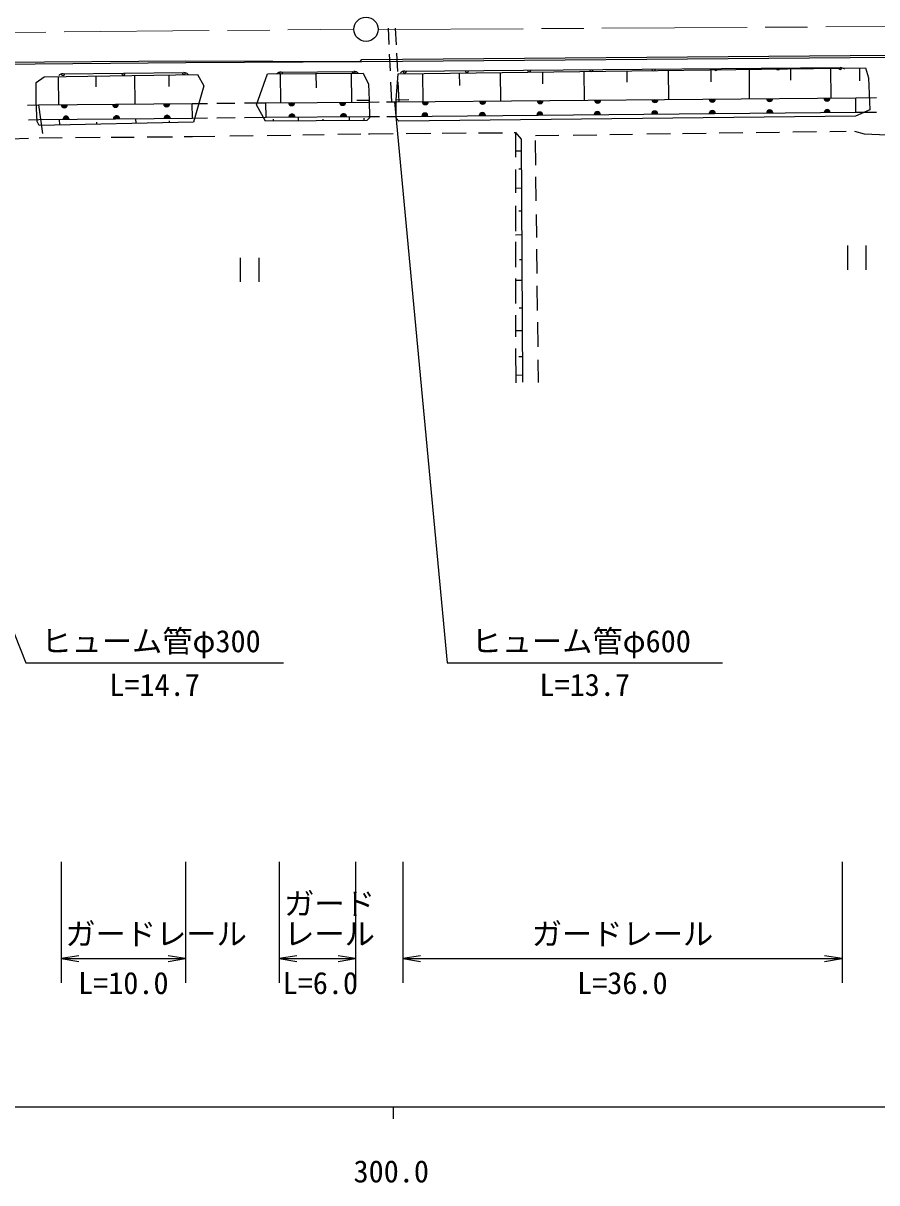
# Model space of a CAD drawing. Units: millimetres, scale not verified. Extents: x 40000 to 680000, y 20000 to 380000.
# Drawn here: x 337423 to 407975, y 198715 to 294525 of the extents above; entities that cross this region are included whole.
import ezdxf
from ezdxf.enums import TextEntityAlignment as Align

# ---------------------------------------------------------------- set-up
doc = ezdxf.new("R2010")
doc.units = ezdxf.units.MM
doc.header["$LTSCALE"] = 1000
doc.linetypes.add('CHAIN', pattern=[18.5, 12, -1.5, 3.5, -1.5])
for name, color, linetype, lineweight in [('M-BGD', 7, 'Continuous', 25), ('M-BMK', 2, 'CHAIN', 13), ('M-BMK-SRVR', 3, 'Continuous', 25), ('M-STR-STR3', 7, 'Continuous', 25), ('M-TTL-BAND', 7, 'Continuous', 25)]:
    doc.layers.add(name, color=color, linetype=linetype, lineweight=lineweight)
doc.styles.add('ＭＳ ゴシック', font='')
doc.styles.get('ＭＳ ゴシック').set_extended_font_data('MS Gothic')

# ---------------------------------------------------------------- blocks, each defined once
blk = doc.blocks.new('open_arrow')
at = {"color": 0, "linetype": 'Continuous', "lineweight": -2}
blk.add_lwpolyline([(7.5, 1.25), (0, 0), (7.5, -1.25)], dxfattribs=at)

msp = doc.modelspace()

# ---------------------------------------------------------------- linework, layer by layer
at = {"layer": 'M-BGD'}
for p, q in [((367668, 292769), (367603, 294108)), ((368270, 292730), (368203, 294124)), ((334655, 291290), (350875, 291418)), ((334656, 291140), (350876, 291268)), ((350875, 291418), (365271, 291367)), ((350876, 291268), (365421, 291368)), ((365271, 291367), (365419, 291518)), ((365419, 291518), (405776, 291849)), ((365421, 291368), (405777, 291699)), ((367773, 290584), (367707, 291959)), ((368376, 290521), (368304, 292036)), ((405776, 291849), (435037, 292054)), ((405777, 291699), (435038, 291904)), ((340714, 290345), (350701, 290439)), ((356719, 287767), (357612, 290328)), ((357612, 290328), (365535, 290404)), ((358717, 287962), (358700, 290338)), ((358733, 290479), (364748, 290541)), ((361660, 289179), (361651, 290367)), ((364572, 288000), (364553, 290394)), ((365535, 290404), (365965, 289484)), ((368242, 288200), (368421, 290349)), ((368421, 290349), (407031, 290829)), ((368957, 290571), (404954, 290857)), ((370476, 288047), (370446, 290374)), ((373505, 289381), (373492, 290412)), ((376901, 288104), (376884, 290454)), ((380385, 289523), (380372, 290497)), ((383825, 288166), (383789, 290540)), ((387349, 289664), (387337, 290584)), ((390780, 288229), (390761, 290626)), ((394286, 289680), (394273, 290670)), ((397464, 288288), (397444, 290709)), ((400882, 289822), (400870, 290752)), ((404199, 288349), (404178, 290793)), ((406573, 289765), (406559, 290823)), ((407031, 290829), (407286, 290022)), ((338484, 288016), (338503, 289628)), ((338503, 289628), (339152, 290080)), ((339152, 290080), (351836, 290275)), ((340366, 287785), (340336, 290099)), ((343468, 289258), (343457, 290146)), ((346690, 287840), (346654, 290195)), ((349493, 289304), (349481, 290239)), ((352353, 289356), (351494, 286357)), ((351836, 290275), (352353, 289356)), ((365965, 289484), (366030, 288166)), ((367896, 288024), (367818, 289649)), ((368496, 288029), (368417, 289687)), ((407286, 290022), (407409, 287361)), ((337786, 287748), (338687, 287770)), ((338583, 286404), (338484, 288016)), ((338705, 287770), (351395, 287882)), ((339035, 285414), (338705, 287770)), ((351392, 287882), (352660, 287897)), ((351406, 286682), (351395, 287882)), ((353415, 287906), (354926, 287923)), ((355712, 287933), (357487, 287954)), ((357438, 286430), (356719, 287767)), ((357501, 286754), (357487, 287954)), ((357494, 287954), (365944, 288009)), ((364986, 288171), (366030, 288166)), ((365942, 288009), (366848, 288016)), ((366030, 288166), (366038, 286711)), ((367456, 288021), (368294, 288027)), ((368242, 288200), (369290, 288231)), ((368249, 286686), (368242, 288200)), ((368292, 288027), (406237, 288367)), ((406236, 288367), (407958, 288383)), ((406247, 287167), (406237, 288367)), ((337866, 286550), (338716, 286570)), ((338716, 286570), (351406, 286682)), ((340402, 286585), (340424, 286109)), ((346706, 286640), (346724, 286250)), ((351406, 286682), (352660, 286697)), ((353431, 286706), (354931, 286723)), ((355721, 286733), (357501, 286754)), ((365838, 286493), (357438, 286430)), ((357501, 286754), (365952, 286809)), ((358109, 286435), (358108, 286600)), ((360169, 286450), (360167, 286771)), ((362218, 286466), (362217, 286600)), ((364399, 286482), (364397, 286799)), ((365595, 286491), (365594, 286665)), ((366038, 286711), (365838, 286493)), ((365952, 286809), (366878, 286816)), ((367488, 286821), (368303, 286827)), ((368478, 286438), (368249, 286686)), ((368303, 286827), (406247, 287167)), ((406224, 286853), (368478, 286438)), ((407409, 287361), (406224, 286853)), ((406247, 287167), (407958, 287183)), ((338749, 286071), (338583, 286404)), ((351494, 286357), (338749, 286071)), ((343475, 286343), (343482, 286178)), ((349493, 286470), (349500, 286313)), ((397992, 285503), (399943, 285531)), ((401043, 285546), (402979, 285574)), ((404079, 285590), (405455, 285610)), ((406117, 285602), (406918, 285378)), ((336347, 284971), (337854, 285026)), ((338731, 285057), (340652, 285073)), ((341752, 285081), (343777, 285098)), ((344707, 285105), (346597, 285120)), ((347668, 285129), (349754, 285145)), ((350715, 285153), (351421, 285158)), ((351421, 285158), (353259, 285187)), ((354500, 285207), (356418, 285237)), ((357576, 285256), (359549, 285287)), ((360534, 285302), (362305, 285330)), ((363429, 285348), (365336, 285378)), ((365951, 285388), (366085, 285390)), ((366085, 285390), (368015, 285406)), ((369086, 285414), (371117, 285430)), ((372047, 285438), (374046, 285454)), ((375059, 285462), (377042, 285478)), ((377999, 285485), (378109, 285486)), ((378109, 285486), (378111, 283448)), ((378109, 285486), (378583, 284942)), ((378583, 284942), (378690, 264859)), ((379762, 285242), (381706, 285270)), ((379791, 282805), (379767, 284838)), ((382872, 285286), (384842, 285314)), ((385912, 285330), (387773, 285356)), ((388969, 285374), (390921, 285401)), ((391928, 285416), (393878, 285444)), ((394948, 285459), (396892, 285487)), ((406918, 285378), (408819, 285297)), ((378110, 283992), (378588, 283990)), ((378112, 282433), (378113, 280514)), ((378388, 282485), (378596, 282484)), ((379827, 279846), (379803, 281830)), ((378113, 280899), (378604, 280922)), ((378114, 279443), (378116, 277328)), ((378377, 279029), (378614, 279028)), ((379864, 276822), (379841, 278716)), ((378118, 277035), (378625, 277059)), ((378117, 276454), (378119, 274366)), ((405574, 274158), (405574, 276158)), ((407074, 276158), (407074, 274158)), ((355394, 273145), (355394, 275145)), ((356894, 275145), (356894, 273145)), ((378446, 275002), (378636, 275001)), ((379900, 273845), (379876, 275847)), ((378120, 273436), (378122, 271376)), ((378123, 273281), (378645, 273306)), ((379937, 270799), (379912, 272838)), ((378123, 270389), (378124, 268616)), ((378415, 271009), (378657, 271007)), ((379973, 267785), (379949, 269825)), ((378126, 269147), (378667, 269142)), ((378125, 267658), (378128, 264822)), ((378383, 266984), (378678, 266983)), ((380009, 264850), (379986, 266714)), ((378129, 265433), (378686, 265459))]:
    msp.add_line(p, q, dxfattribs=at)
for centre, radius, start, end in [((340719, 289846), 500, 90.53379, 135.53379), ((340714, 290345), 150, 180.53379, 0.53379), ((345707, 290392), 150, 180.53379, 0.53379), ((350701, 290439), 150, 180.53379, 0.53379), ((350705, 289939), 500, 45.53379, 90.53379), ((358738, 289979), 500, 90.59178, 135.59178), ((358733, 290479), 150, 189.21691, 0.59178), ((364748, 290541), 150, 180.59178, 351.62235), ((364753, 290041), 500, 45.59178, 90.59178), ((368961, 290071), 500, 90.45473, 135.45473), ((368957, 290571), 150, 180.45473, 0.45473), ((374099, 290612), 150, 180.45473, 0.45473), ((379242, 290653), 150, 180.45473, 0.45473), ((384384, 290694), 150, 180.45473, 0.45473), ((389526, 290735), 150, 180.45473, 0.45473), ((394669, 290775), 150, 180.45473, 0.45473), ((399811, 290816), 150, 180.45473, 0.45473), ((404954, 290857), 150, 180.45473, 0.45473), ((404958, 290357), 500, 45.45473, 90.45473), ((340820, 287789), 250, 180.50334, 0.50334), ((340820, 287789), 200, 180.50334, 0.50334), ((340820, 287789), 150, 180.50334, 0.50334), ((340820, 287789), 100, 180.50334, 0.50334), ((340820, 287789), 50, 180.50334, 0.50334), ((345050, 287826), 250, 180.50334, 0.50334), ((345050, 287826), 200, 180.50334, 0.50334), ((345050, 287826), 150, 180.50334, 0.50334), ((345050, 287826), 100, 180.50334, 0.50334), ((345050, 287826), 50, 180.50334, 0.50334), ((349280, 287863), 250, 180.50334, 0.50334), ((349280, 287863), 200, 180.50334, 0.50334), ((349280, 287863), 150, 180.50334, 0.50334), ((349280, 287863), 100, 180.50334, 0.50334), ((349280, 287863), 50, 180.50334, 0.50334), ((359606, 287968), 250, 180.37439, 0.37439), ((359606, 287968), 200, 180.37439, 0.37439), ((359606, 287968), 150, 180.37439, 0.37439), ((359606, 287968), 100, 180.37439, 0.37439), ((359606, 287968), 50, 180.37439, 0.37439), ((363831, 287995), 250, 180.37439, 0.37439), ((363831, 287995), 200, 180.37439, 0.37439), ((363831, 287995), 150, 180.37439, 0.37439), ((363831, 287995), 100, 180.37439, 0.37439), ((363831, 287995), 50, 180.37439, 0.37439), ((370664, 288048), 250, 180.51306, 0.51306), ((370664, 288048), 200, 180.51306, 0.51306), ((370664, 288048), 150, 180.51306, 0.51306), ((370664, 288048), 100, 180.51306, 0.51306), ((370664, 288048), 50, 180.51306, 0.51306), ((375407, 288091), 250, 180.51306, 0.51306), ((375407, 288091), 200, 180.51306, 0.51306), ((375407, 288091), 150, 180.51306, 0.51306), ((375407, 288091), 100, 180.51306, 0.51306), ((375407, 288091), 50, 180.51306, 0.51306), ((380150, 288133), 250, 180.51306, 0.51306), ((380150, 288133), 200, 180.51306, 0.51306), ((380150, 288133), 150, 180.51306, 0.51306), ((380150, 288133), 100, 180.51306, 0.51306), ((380150, 288133), 50, 180.51306, 0.51306), ((384893, 288176), 250, 180.51306, 0.51306), ((384893, 288176), 200, 180.51306, 0.51306), ((384893, 288176), 150, 180.51306, 0.51306), ((384893, 288176), 100, 180.51306, 0.51306), ((384893, 288176), 50, 180.51306, 0.51306), ((389636, 288218), 250, 180.51306, 0.51306), ((389636, 288218), 200, 180.51306, 0.51306), ((389636, 288218), 150, 180.51306, 0.51306), ((389636, 288218), 100, 180.51306, 0.51306), ((389636, 288218), 50, 180.51306, 0.51306), ((394379, 288261), 250, 180.51306, 0.51306), ((394379, 288261), 200, 180.51306, 0.51306), ((394379, 288261), 150, 180.51306, 0.51306), ((394379, 288261), 100, 180.51306, 0.51306), ((394379, 288261), 50, 180.51306, 0.51306), ((399122, 288303), 250, 180.51306, 0.51306), ((399122, 288303), 200, 180.51306, 0.51306), ((399122, 288303), 150, 180.51306, 0.51306), ((399122, 288303), 100, 180.51306, 0.51306), ((399122, 288303), 50, 180.51306, 0.51306), ((403865, 288346), 250, 180.51306, 0.51306), ((403865, 288346), 200, 180.51306, 0.51306), ((403865, 288346), 150, 180.51306, 0.51306), ((403865, 288346), 100, 180.51306, 0.51306), ((403865, 288346), 50, 180.51306, 0.51306), ((340962, 286590), 250, 0.50334, 180.50334), ((340962, 286590), 200, 0.50334, 180.50334), ((340962, 286590), 150, 0.50334, 180.50334), ((340962, 286590), 100, 0.50334, 180.50334), ((340962, 286590), 50, 0.50334, 180.50334), ((345140, 286627), 250, 0.50334, 180.50334), ((345140, 286627), 200, 0.50334, 180.50334), ((345140, 286627), 150, 0.50334, 180.50334), ((345140, 286627), 100, 0.50334, 180.50334), ((345140, 286627), 50, 0.50334, 180.50334), ((349317, 286663), 250, 0.50334, 180.50334), ((349317, 286663), 200, 0.50334, 180.50334), ((349317, 286663), 150, 0.50334, 180.50334), ((349317, 286663), 100, 0.50334, 180.50334), ((349317, 286663), 50, 0.50334, 180.50334), ((359635, 286768), 250, 0.3751, 180.3751), ((359635, 286768), 200, 0.3751, 180.3751), ((359635, 286768), 150, 0.3751, 180.3751), ((359635, 286768), 100, 0.3751, 180.3751), ((359635, 286768), 50, 0.3751, 180.3751), ((363903, 286796), 250, 0.3751, 180.3751), ((363903, 286796), 200, 0.3751, 180.3751), ((363903, 286796), 150, 0.3751, 180.3751), ((363903, 286796), 100, 0.3751, 180.3751), ((363903, 286796), 50, 0.3751, 180.3751), ((370623, 286848), 250, 0.51296, 180.51296), ((370623, 286848), 200, 0.51296, 180.51296), ((370623, 286848), 150, 0.51296, 180.51296), ((370623, 286848), 100, 0.51296, 180.51296), ((370623, 286848), 50, 0.51296, 180.51296), ((375373, 286891), 250, 0.51296, 180.51296), ((375373, 286891), 200, 0.51296, 180.51296), ((375373, 286891), 150, 0.51296, 180.51296), ((375373, 286891), 100, 0.51296, 180.51296), ((375373, 286891), 50, 0.51296, 180.51296), ((380123, 286933), 250, 0.51296, 180.51296), ((380123, 286933), 200, 0.51296, 180.51296), ((380123, 286933), 150, 0.51296, 180.51296), ((380123, 286933), 100, 0.51296, 180.51296), ((380123, 286933), 50, 0.51296, 180.51296), ((384873, 286976), 250, 0.51296, 180.51296), ((384873, 286976), 200, 0.51296, 180.51296), ((384873, 286976), 150, 0.51296, 180.51296), ((384873, 286976), 100, 0.51296, 180.51296), ((384873, 286976), 50, 0.51296, 180.51296), ((389623, 287018), 250, 0.51296, 180.51296), ((389623, 287018), 200, 0.51296, 180.51296), ((389623, 287018), 150, 0.51296, 180.51296), ((389623, 287018), 100, 0.51296, 180.51296), ((389623, 287018), 50, 0.51296, 180.51296), ((394373, 287061), 250, 0.51296, 180.51296), ((394373, 287061), 200, 0.51296, 180.51296), ((394373, 287061), 150, 0.51296, 180.51296), ((394373, 287061), 100, 0.51296, 180.51296), ((394373, 287061), 50, 0.51296, 180.51296), ((399122, 287103), 250, 0.51296, 180.51296), ((399122, 287103), 200, 0.51296, 180.51296), ((399122, 287103), 150, 0.51296, 180.51296), ((399122, 287103), 100, 0.51296, 180.51296), ((399122, 287103), 50, 0.51296, 180.51296), ((403872, 287146), 250, 0.51296, 180.51296), ((403872, 287146), 200, 0.51296, 180.51296), ((403872, 287146), 150, 0.51296, 180.51296), ((403872, 287146), 100, 0.51296, 180.51296), ((403872, 287146), 50, 0.51296, 180.51296)]:
    msp.add_arc(centre, radius, start, end, dxfattribs=at)
at = {"layer": 'M-BMK'}
for p, q in [((366757, 293997), (448007, 294482)), ((266803, 293149), (364758, 294018))]:
    msp.add_line(p, q, dxfattribs=at)
at = {"layer": 'M-BMK-SRVR'}
msp.add_circle((365758, 294025), 1000, dxfattribs=at)
at = {"layer": 'M-STR-STR3'}
for p, q in [((319363, 287581), (337648, 241683)), ((368113, 288026), (372476, 241683)), ((337648, 241683), (358933, 241683)), ((372476, 241683), (395213, 241683)), ((340566, 225236), (340566, 215236)), ((350849, 225236), (350849, 215236)), ((358585, 225236), (358585, 215236)), ((364896, 225236), (364896, 215236)), ((368809, 225236), (368809, 215236)), ((405102, 225236), (405102, 215236)), ((340566, 217236), (350849, 217236)), ((358585, 217236), (364896, 217236)), ((368809, 217236), (405102, 217236))]:
    msp.add_line(p, q, dxfattribs=at)
at = {"layer": 'M-TTL-BAND'}
for p, q in [((40000, 205000), (579000, 205000)), ((368000, 205000), (368000, 204000))]:
    msp.add_line(p, q, dxfattribs=at)

# ---------------------------------------------------------------- block references
at = {"layer": 'M-STR-STR3', "xscale": 193, "yscale": 193}
for p in [(340566, 217236), (358585, 217236), (368809, 217236)]:
    msp.add_blockref('open_arrow', p, dxfattribs=at)
at = {"layer": 'M-STR-STR3', "xscale": 193, "yscale": 193, "rotation": 180}
for p in [(350849, 217236), (364896, 217236), (405102, 217236)]:
    msp.add_blockref('open_arrow', p, dxfattribs=at)

# ---------------------------------------------------------------- texts
at = {"layer": 'M-STR-STR3', "style": 'ＭＳ ゴシック'}
for s, p in [('ヒューム管φ300', (338916, 243467)), ('ヒューム管φ600', (374470, 243467)), ('L=14.7', (344541, 239861)), ('L=13.7', (380095, 239861)), ('ガード', (358991, 221779)), ('ガードレール', (340908, 219283)), ('ガードレール', (379455, 219283)), ('レール', (358991, 219285)), ('L=10.0', (341958, 215224)), ('L=6.0', (358866, 215224)), ('L=36.0', (383205, 215224))]:
    msp.add_text(s, height=1833, dxfattribs=at).set_placement(p, align=Align.MIDDLE_LEFT)
at = {"layer": 'M-TTL-BAND', "style": 'ＭＳ ゴシック'}
msp.add_text('300.0', height=1833, dxfattribs=at).set_placement((367844, 198195), align=Align.BOTTOM_CENTER)

doc.saveas('drawing.dxf')
